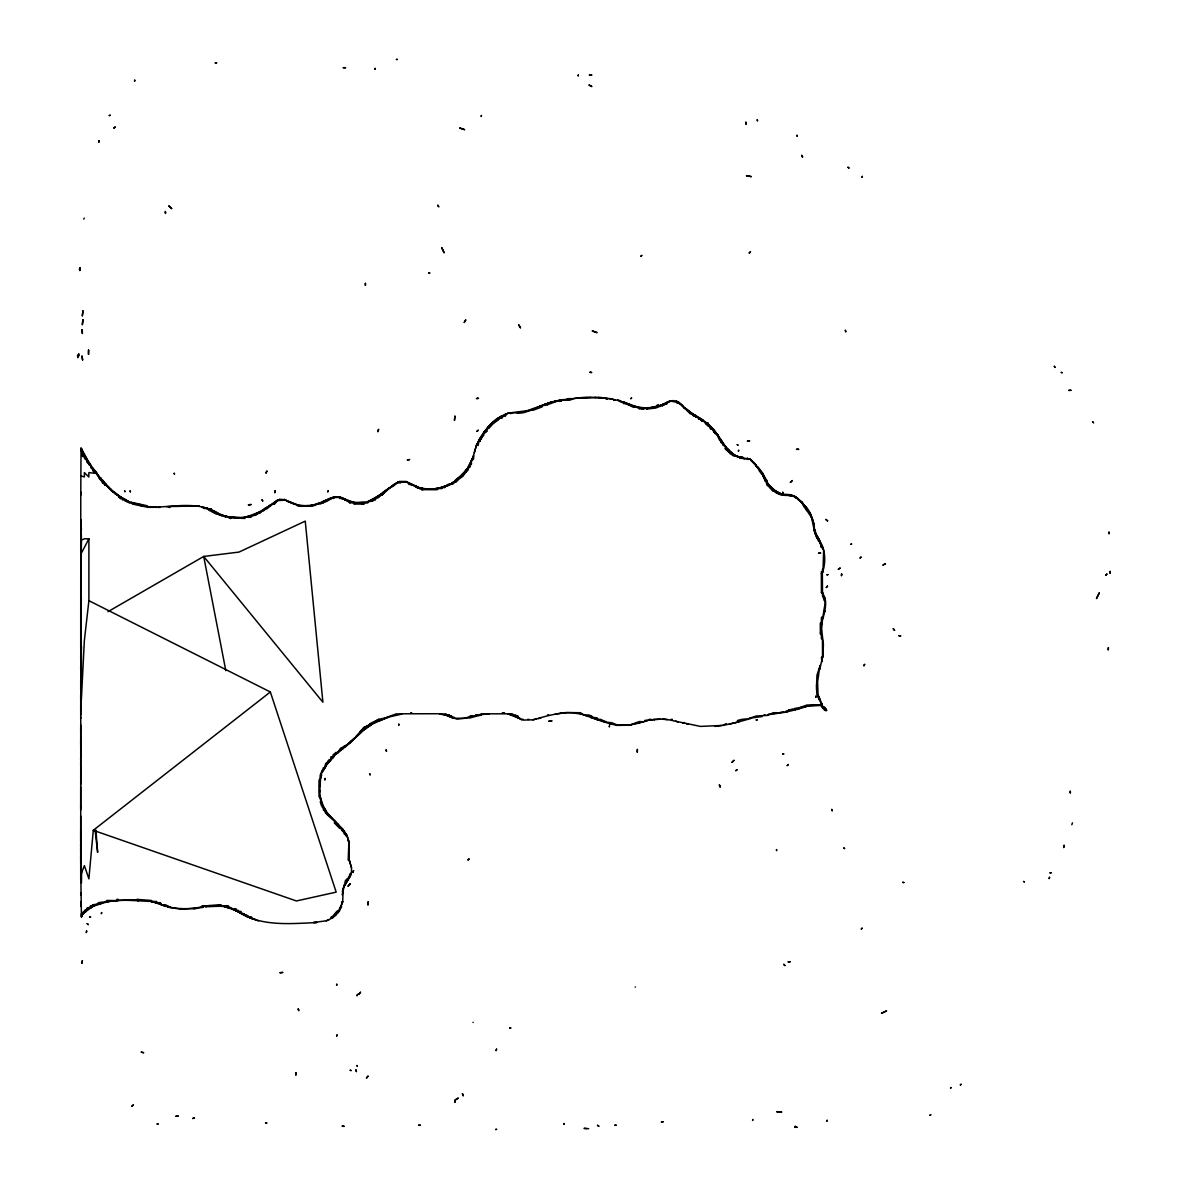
<?xml version="1.0" encoding="UTF-8"?>
<svg xmlns="http://www.w3.org/2000/svg" width="1189" height="1189" viewBox="0 0 1189 1189"><rect width="100%" height="100%" fill="white"/><g stroke="black" fill="none" stroke-linecap="round" stroke-linejoin="round"><path stroke-width="1.5" d="M80.718 869.545L81.432 917.001L82.606 913.732L86.663 910.908L87.183 908.158L99.876 904.101C117.815 897.427 137.879 901.648 156.725 901.485L155.744 902.6L151.166 901.752L161.184 903.714L160.069 902.674L155.818 902.733M80.718 863.987L80.718 848.5M80.718 851.889L80.718 816.04M80.703 810.006L80.718 786.746M80.778 806.632L80.718 807.613L80.778 608.411L80.837 610.031M80.718 744.255L80.718 738.131M80.718 718.334L80.718 717.205M80.718 665.26L80.718 669.199L81.372 646.058L81.372 699.474L84.374 640.395L88.893 600.683L88.893 538.795L84.374 538.795L81.357 540.178L81.357 535.496L80.778 540.564M80.837 608.961L80.778 592.91L80.778 601.723M80.718 644.319L80.778 491.949M80.778 495.219L81.03 447.896L86.604 458.255L87.183 462.12L90.854 466.177L91.642 468.659L91.152 466.846M438.236 488.62L437.136 489.719L421.679 489.645L422.734 488.62L433.851 489.006L441.446 487.505L453.752 483.061L455.313 480.371L458.122 479.776L462.58 476.447L466.965 470.948L467.099 468.793L472.85 457.735L476.507 444.983L483.12 434.059M818.017 674.089L818.404 675.322L820.232 665.26L816.962 675.203L816.457 687.926L816.962 695.089L821.941 704.839L809.248 705.746L788.337 710.086L790.477 709.996M816.174 535.065L816.055 533.816L819.786 540.757L819.979 543.759L818.998 539.449L816.962 538.335L814.539 531.661L810.883 514.451L806.632 507.718L797.596 498.102L791.384 494.773L781.768 494.104L775.094 490.834L769.402 485.409L767.306 485.275L766.132 479.851L762.268 472.583L750.363 459.236L739.751 458.166L740.747 457.735L733.033 455.506L729.764 453.291L729.229 450.542L724.532 445.563L719.286 437.136L714.708 433.004L713.727 429.601L708.168 424.116L695.223 415.154L689.977 413.504L678.399 402.001L673.435 400.559L667.282 402.001C657.16 408.823 644.364 408.377 632.607 406.906L625.994 403.636M80.718 699.489L80.718 694.554L80.718 714.975M81.892 449.427L80.971 450.022L81.491 451.196L84.374 454.986L82.546 456.621L82.413 453.217C80.614 453.366 83.453 449.397 80.971 448.387M80.778 521.718L81.372 529.432L80.778 519.563L80.778 537.22M80.778 776.803L80.778 781.812M80.703 837.487L80.718 830.398M152.281 901.485L151.241 900.445L136.913 899.404L138.236 900.846M319.692 792.231L320.733 775.897L323.423 767.901L324.865 767.113L325.652 763.516L327.347 762.996L327.882 761.287L329.71 761.228L333.366 755.803L348.422 744.284L363.135 730.418L373.078 723.551L388.461 717.13L401.867 714.054L396.309 713.861L384.136 718.245M80.718 659.761L80.778 643.769M80.718 856.288L80.718 860.717M80.778 578.047L81.372 540.49L80.778 606.762M80.718 739.231L80.718 724.859M81.595 871.745L81.372 882.773L80.703 839.122L80.718 840.712M247.282 516.621L259.44 512.043L278.226 500.524L285.419 500.197L287.054 501.104C298.216 506.633 311.994 507.569 322.962 501.431L330.497 498.042L336.71 496.734L342.982 497.968L349.923 502.873L367.579 501.832L385.31 491.889L393.5 484.755L399.638 481.426L405.925 481.486L419.598 487.758L426.138 489.006M342.15 894.797L345.523 880.544L350.517 875.788L351.498 872.444L351.513 867.762L349.462 860.866L351.513 867.762M80.718 679.112L80.718 690.11M80.778 547.163L80.778 550.433M793.747 495.754L781.619 495.204L776.149 492.93L776.075 491.295L770.249 486.658L768.421 486.39L767.96 483.388L766.192 482.006M80.718 751.418L80.778 756.903A28.61 28.61 0 0 0 80.778 761.361A28.046 28.046 0 0 0 80.778 765.746L80.793 775.124A30.661 30.661 0 0 0 80.793 779.568L80.718 784.577M342.729 901.559L342.67 902.466L343.116 890.427M346.712 880.425L344.944 885.656M337.884 911.369L335.863 915.099L331.151 918.101L336.71 911.502L338.389 910.982L341.674 904.428L341.719 901.708M80.718 846.345L80.718 844.116M80.778 631.106L80.837 629.932M319.633 786.746L319.767 784.517M818.077 696.204L817.616 681.802L818.597 674.995M819.132 699.533L818.151 695.015L821.941 704.245L821.421 706.4L824.75 710.398L825.805 709.417L826.905 710.398L825.865 710.784L826.251 709.224L824.289 707.187L822.52 707.648M80.778 529.506L80.778 533.4M80.778 605.662L80.837 600.163M80.718 647.648L80.718 645.434M86.663 910.908L85.43 911.963L84.969 910.328L90.394 907.906L90.527 905.944L101.511 903.328M348.749 855.173L349.284 859.127L348.214 860.078L348.882 841.886L347.173 835.808L342.789 829.194L327.941 814.287L323.943 807.153L321.268 805.458L319.633 791.19M333.366 755.803L333.366 754.688L336.309 754.227L339.98 749.189L342.135 749.129M373.405 499.023L371.013 501.312L370.983 500.197L378.637 497.448L378.711 495.62L379.752 496.333L381.327 493.584M388.521 717.324L378.578 719.36L369.809 723.744L369.749 725.706L366.271 728.054L363.195 728.188L354.04 738.859L354.233 737.997M454.852 482.006L455.907 482.006L456.561 479.33L462.58 475.407M461.466 476.507L461.852 474.679L467.099 468.793M477.042 444.463L478.023 445.563L479.583 438.964L481.292 438.964L484.161 431.696L490.715 424.042L497.314 418.543L505.622 415.734L505.622 414.693L508.372 413.059L524.468 412.464L531.007 410.235L510.007 412.851M822.461 570.334L822.52 569.219M822.981 657.205L823.383 644.26L821.54 628.877L822.461 616.645L821.421 617.76L821.346 632.147L820.44 634.302L821.287 634.302L821.421 638.761L822.461 639.875L822.52 657.532L819.905 668.53M80.778 542.779L80.718 543.834A28.595 28.595 0 0 1 80.718 548.278L80.778 553.777M80.778 635.506L80.778 639.533M80.718 654.203L80.778 653.147M80.718 706.147L80.718 708.362M80.644 730.343L80.718 729.303M86.009 910.328L87.837 909.867L88.239 908.158M367.981 501.372L373.153 500.777L375.308 499.677L375.367 497.909L376.868 496.853M451.523 483.12L457.022 480.891L457.081 479.063L458.122 479.776M470.948 461.466L473.638 455.58L473.638 458.791L470.755 462.12L470.294 466.564L466.489 469.313L468.08 469.833L468.08 468.734M479.122 441.178L480.237 441.119L480.311 437.909L481.946 435.04L484.622 433.405L485.142 430.581L489.08 427.906L489.199 425.811L491.295 425.677L491.889 423.002L496.006 419.464L498.949 419.078L500.658 416.373L505.622 414.693M485.796 430.136L485.736 432.35L483.834 432.35L482.927 433.658L483.507 435.62L483.507 434.505M400.693 713.801L438.117 713.727L446.024 715.169L457.022 719.167L470.948 717.591L475.392 716.491L475.734 714.901L489.08 713.995L481.292 713.861L480.237 714.901M500.197 416.908L501.238 416.908L501.178 417.963L499.276 417.309L494.505 421.233M380.866 495.219L381.907 495.219L382.561 492.603L396.829 482.6M325.192 766.459L327.748 762.476L329.442 761.822L328.922 760.187L332.979 757.631L335.595 753.573M137.954 900.638L137.954 899.404M573.009 399.177L567.376 400.173L567.97 398.731L571.835 398.597M760.841 471.022L750.363 459.236M326.826 763.383L326.113 766.266L321.268 772.345L320.153 780.133L320.733 776.268M821.941 622.204C824.408 612.989 829.075 599.345 821.421 592.375L821.346 573.603L821.48 571.508L822.327 571.508L822.52 595.704L824.69 601.277L824.943 599.048M322.308 772.285L326.693 764.631L334.02 756.516L334.481 753.573L337.498 753.187L341.02 749.977L341.08 748.074L349.596 743.229L361.56 732.052L362.155 730.284M348.808 855.173L349.328 842.288L346.073 833.712M341.674 749.709L351.885 740.286M642.223 407.559L648.183 408.273L660.415 405.271L662.511 405.731L662.897 404.215L666.821 403.502L667.995 401.733M822.52 572.414C825.909 562.65 825.597 550.492 820.113 541.604M93.277 830.308L296.403 900.965L336.19 892.136L270.349 691.983L93.277 830.308L88.893 878.849L84.374 865.637L80.718 875.059L80.718 806.424M252.9 515.179L260.495 512.89L262.784 510.007L267.228 508.58L272.653 504.121L274.748 504.062L273.842 502.754M272.653 504.121L276.71 501.505M344.364 885.002L342.328 891.482M443.794 486.524L449.368 485.275L453.752 481.813M706.861 423.135L706.534 424.562L709.343 425.157L718.111 435.159L720.92 442.234L726.36 447.852L726.42 450.022L728.575 450.081M822.981 572.028L823.635 550.373L819.518 540.43M823.501 596.819L822.788 592.434M821.867 623.318L821.673 624.299M825.404 601.337L822.729 617.894M362.155 502.754L362.214 503.928L363.135 503.14L364.25 504.062L354.367 504.062L354.173 502.486L343.383 498.488C341.912 499.752 340.247 496.824 341.213 498.563M342.269 902.733L339.46 911.042L333.039 917.655L326.366 920.791L313.48 922.486L316.809 922.56C291.483 923.6 262.977 926.617 240.668 913.271L241.783 912.543L236.418 910.982L240.609 911.502L240.668 912.543M476.388 445.563L474.292 452.652M824.482 612.261L824.14 610.507M294.307 503.601C287.887 501.297 280.515 496.17 274.169 502.353L273.767 504.062M349.328 852.691L348.749 857.403M370.463 725.439L370.923 723.804M498.949 417.963L497.923 418.305L497.909 420.118L493.524 423.462L490.715 424.042L490.18 426.792L488.293 426.851L486.658 429.021L487.891 427.832M735.248 455.967L727.014 448.312M752.979 461.852L753.648 463.249M341.674 829.194L342.269 830.829L338.479 824.75L327.614 813.306L325.652 813.231L320.153 796.689L321.268 803.288L322.709 805.458M80.837 906.404L80.837 904.888M320.733 775.897L321.134 773.534M80.778 475.808L84.374 476.967L84.374 472.583L88.818 476.967L88.893 472.583L93.797 473.177L93.797 470.948L91.835 467.678M327.807 499.677L333.366 497.507L338.865 497.448L340.039 498.488L339.786 496.928M369.942 501.699L370.403 500.316M342.075 749.129L342.269 747.94L342.922 748.728L342.075 749.129L341.08 748.074M320.287 780.073L319.826 783.402M236.225 517.735L221.303 515.64L219.668 514.198C198.608 499.781 171.409 507.718 147.971 507.331L147.377 505.815L129.185 501.832L121.471 497.507L119.182 497.388L119.242 496.081L105.97 485.35L97.78 474.679L102.7 483.061L105.97 485.35M333.44 497.18L333.366 498.488L334.481 497.507M363.076 729.362L365.885 728.649L366.48 726.033L373.078 723.551M695.476 415.808L683.957 407.5M81.432 917.001L82.606 913.732L81.238 915.887M340.767 908.099L341.615 906.731M351.498 872.444L345.152 884.943L344.424 883.888M264.998 508.565L267.228 507.123M471.349 717.071L470.16 716.016L470.948 717.591L471.602 716.016L481.292 715.169L475.659 715.956M780.653 712.82L773.92 712.687L767.306 714.901L785.691 712.166L795.441 709.803L796.095 708.302M324.865 767.113L323.557 770.13M350.517 875.788L345.479 883.828M814.539 531.661L814.168 524.468L809.962 513.024M477.428 443.348L476.507 444.983M263.899 509.353L265.533 507.985L266.113 508.639M317.998 503.408L320.153 502.754M463.621 474.292L463.041 473.564L455.387 480.371L455.907 482.006M388.58 489.006L387.272 489.526L389.041 488.025M479.583 438.964L480.371 437.849M525.583 411.349L551.295 402.001L561.624 400.752M628.164 404.676L628.164 403.888C604.562 394.079 576.041 397.26 551.295 402.001L550.893 402.521M715.629 432.157C713.118 433.509 714.752 429.199 715.436 432.291L715.436 433.272M720.073 440.079L720.148 438.771L725.959 447.198M1071.824 824.735L1072.478 822.892M824.363 600.088L825.211 599.434M824.289 707.187L823.576 708.302L821.673 703.918L821.421 705.285L821.867 704.185M320.881 776.803L321.684 775.124L320.227 776.67M338.865 751.418L337.423 753.187M483.908 432.35L483.774 433.272M349.923 502.873L350.056 501.565L357.711 502.947M83.825 219.118L84.241 218.092M82.933 913.732L81.372 913.732L83.78 911.502L84.895 912.216L82.279 914.713M792.037 709.417L791.384 709.996M224.84 515.758L230.651 518.449L230.324 516.873L242.898 517.601L256.111 515.105L257.225 513.143L260.361 511.448L259.44 512.043M96.027 904.829L93.738 906.077L92.683 904.829L100.411 903.655M155.744 902.6C170.369 909.347 189.616 910.521 204.939 905.944L219.727 904.695L221.897 905.81L228.496 905.944L227.381 907.058M367.654 727.073L364.31 727.073L363.923 729.957L361.961 731.398L360.653 730.863L360.059 732.84L356.076 736.496M816.501 536.893L816.055 533.816M814.346 530.547L814.941 529.566L815.654 532.717L814.866 530.547M339.98 908.158L339.98 909.273L340.961 905.944M121.471 497.507L113.297 492.35L101.853 479.464L104.008 482.006L102.626 482.006M230.725 517.141L230.651 518.449M376.155 722.169L376.423 720.475M539.969 406.252L547.49 404.75L547.624 403.368M260.421 511.775L264.998 509.68M93.663 905.944L87.837 909.867M379.692 495.219L383.096 494.104L385.771 490.314M221.57 905.424L220.842 906.196L229.551 907.058L233.341 909.734L238.439 910.388L237.458 911.562M483.834 432.35L484.815 431.235M327.748 762.476L326.826 762.461L327.674 763.383L328.922 760.187M533.371 409.001L529.967 410.235L533.237 410.235L542.065 406.906L541.084 405.731M556.393 401.406L547.49 404.75L546.509 403.829C542.288 403.963 546.375 405.256 545.275 404.869M487.966 713.801L507.777 713.861L523.294 720.073L532.91 719.821L538.662 718.245C552.053 714.411 566.781 710.859 581.778 713.801L580.663 712.746L566.336 712.493L555.352 714.054M629.278 404.75L636.992 406.772L631.493 405.85M81.372 553.167L88.893 538.795M270.111 505.949L270.899 504.582M391.909 486.91L397.423 482.987L400.752 482.734L399.638 482.08L407.292 482.273L405.925 481.486M814.227 528.912L813.633 528.451M257.225 513.143L256.036 513.678M277.171 500.777L279.801 499.276M534.351 409.194L533.296 409.135L543.18 405.003M353.192 738.919L354.04 738.859L351.037 741.074M375.308 722.436L372.038 723.804M359.866 503.14L362.556 502.486M477.562 442.754L479.657 439.023M137.389 899.835L118.008 900.385L98.241 902.674L99.296 903.714M193.168 908.753L195.457 908.426L179.955 909.02L170.012 907.638M630.319 724.859L643.606 721.708L639.221 721.574L630.319 724.859L617.106 724.859L611.607 722.689L604.22 722.035L580.663 713.861L584.067 714.842M643.145 722.05L647.975 720.341L660.222 719.167M781.768 494.104L778.305 493.004L779.419 494.104L778.884 492.603M654.322 719.821L653.549 719.286L665.706 719.167L700.514 726.42L722.035 725.439M738.072 722.05L750.824 718.513L741.862 719.36L737.477 720.489L738.072 722.05L723.09 725.439M821.153 705.553L821.941 704.245M395.06 483.908L393.559 485.796M332.385 497.775L333.767 496.987M147.971 507.331L132.455 504.062L131.28 502.293M340.039 498.488L340.886 497.968M385.251 718.438L378.444 721.129L376.066 721.01M757.631 467.485L754.287 462.967M638.032 723.343L634.763 723.744M147.614 506.782L156.725 507.391M345.999 746.306L349.269 742.902M349.536 743.229L350.383 741.862M517.066 412.94L523.219 412.524M267.168 507.391L270.498 505.043L269.383 505.622M330.364 816.575L329.19 815.193M349.001 858.636L348.749 859.692M684.225 408.213L680.821 404.022L676.764 402.789L678.473 403.041M750.883 459.697L751.611 461.406L752.072 460.812M759.86 469.64L758.017 466.965L755.728 465.984L755.862 464.736M715.109 726.42L724.19 725.127M723.15 445.563L723.878 444.523L723.09 444.523M770.903 487.505L767.381 483.061L766.727 480.311L763.977 478.736L763.65 475.466L761.748 474.292L762.476 473.237M662.511 405.731L665.781 403.561L666.821 404.022L664.725 403.695L669.11 401.273M473.118 1022.525L473.103 1022.258M396.234 714.901L395.194 714.901M822.134 546.048L821.346 547.163L822.461 548.278L822.729 547.163M313.807 504.716L310.21 505.563M437.522 488.159L433.851 489.006M554.237 401.347L559.856 400.099M326.366 920.791L328.922 919.81M532.91 719.821L536.507 718.959M762.327 716.491L749.575 718.245L756.249 716.016L768.035 715.377L768.822 714.321M635.164 987.063L635.431 987.048M89.413 465.389L89.933 463.755L84.374 454.986M87.183 462.12L87.971 461.079L86.084 459.89L86.009 457.795L85.028 458.791L86.084 458.85M320.094 502.947L325.652 501.832L332.786 498.042M449.754 483.715L447.465 484.755M464.602 472.122L466.311 469.908L466.965 470.948M205.474 906.464L201.996 905.944L204.166 906.003M324.538 811.017L325.325 809.962L324.538 808.788M690.051 412.405L694.361 414.753M720.92 442.234L721.708 441.178M794.326 495.872L802.174 502.353L803.883 505.102L802.174 502.353L793.806 496.199L789.362 495.679M825.478 708.302L824.69 709.343L825.805 709.417M229.611 517.468L229.611 518.315L229.611 517.468L231.84 517.468M816.962 538.335L817.809 537.22L818.077 540.49L819.191 541.277M773.147 713.296L775.005 712.746M386.945 490.254L384.196 491.756M390.022 487.966L391.924 486.39M766.727 480.311L762.862 476.447L763.65 475.466M809.768 512.296L807.866 509.68L807.019 510.735L811.403 517.334M776.729 492.469L775.035 491.889L775.094 490.834M320.153 802.174L321.075 801.074M392.311 485.736L390.943 486.851M661.322 405.791L655.763 408.02L646.935 409.061L646.875 408.273L639.281 409.001L639.281 408.08L635.877 406.965M579.95 397.676L600.623 397.542L608.278 398.523M317.21 503.601L320.094 504.062L324.538 501.892M502.412 415.674L501.372 416.254L506.737 413.906L504.716 414.693L505.622 415.734M560.257 399.831L565.355 400.173L567.97 398.731M761.748 474.292L759.533 471.082L760.306 470.16M376.482 498.563L374.847 498.087L375.308 499.677M546.509 403.829L550.968 402.328M669.511 400.886L677.879 402.462M694.495 415.868L693.321 415.734L694.242 414.693L695.045 416.313L702.684 419.717L706.534 424.562L708.228 424.116L709.803 427.772L711.958 428.04L715.035 431.503M446.024 715.169L449.293 714.901L448.387 715.956L443.794 714.648M517.795 717.784L516.814 717.071L517.735 716.016L514.525 715.823L519.95 718.245L516.814 717.071L515.565 714.901L512.296 714.901L513.41 715.57M140.644 505.697L140.837 504.716L135.724 504.121M241.843 913.791L236.284 911.042L236.225 909.273L226.876 907.519L227.381 905.944M705.493 422.348L708.629 424.77M703.264 421.292L702.149 421.292L703.204 420.312M122.586 498.161L120.357 498.563L121.337 497.507L126.643 500.197M236.225 909.273L235.244 910.328L236.284 911.042M239.628 912.543L240.609 911.502M472.449 716.937L471.602 716.016L464.736 718.245L454.852 718.245L453.752 717.13L450.542 717.071L451.523 716.016L448.253 715.897M726.42 450.022L727.475 448.966M729.764 453.291L730.343 451.657L727.534 451.062L727.4 448.966L725.305 448.833L725.305 447.792M773.98 490.968L772.805 490.834L773.786 489.794L774.604 491.339M821.346 622.204L820.306 623.318L820.351 633.113L821.287 634.302M822.461 656.417L821.421 657.532L821.941 661.723M743.838 458.27L749.516 458.85L748.535 459.563L747.42 458.062M340.366 828.287C337.839 828.287 340.247 825.181 340.961 827.693L342.789 829.194L344.424 834.173L345.405 833.192L345.538 835.287L346.579 836.462L347.114 835.808M221.303 515.64L221.436 514.659L216.324 514.005L211.954 511.835L209.665 509.412L219.727 514.198M772.805 490.834L773.326 489.259M99.296 477.621L100.991 478.216L100.411 479.776L95.952 473.177L94.912 473.177L94.511 470.294L89.353 463.234M92.683 904.829L92.623 906.731L90.394 907.906M99.356 478.677L100.411 477.696M102.7 483.061L103.74 482.006L103.74 483.18M110.22 488.813L108.125 486.45M113.297 492.35L110.607 489.6M251.652 516.294L250.552 517.334L249.571 516.219L250.611 515.64M290.785 502.62L300.282 506.291L312.573 506.142L317.924 504.121M368.694 501.892L367.654 502.947L363.135 503.14L363.076 503.987L362.214 503.081M415.734 485.929L408.54 484.161L408.54 482.734M417.176 486.851L421.679 489.645M442.694 487.505L441.58 488.62L437.195 488.426M623.779 403.561L625.934 402.908L622.04 401.986L623.779 403.561L624.76 402.387L631.493 405.077M670.165 401.406L667.936 402.521M678.473 402.001L680.108 403.636M320.094 779.018L319.038 780.073L318.979 786.746L319.038 796.689L320.094 797.804M322.442 805.384L323.363 806.692L322.382 807.673L322.382 806.632M324.538 809.962L323.497 809.902L324.538 808.847M708.763 425.751L707.708 425.677L708.689 424.696M325.652 813.231L327.287 812.652M712.092 429.155L710.977 429.021L711.958 428.04M714.708 433.004L715.436 432.291L718.111 435.159M338.954 827.574L334.54 823.115L335.595 822.075L326.767 814.346L325.325 810.036L325.905 811.017M336.71 825.344L337.825 824.289L337.75 825.404M727.534 451.062L728.515 450.081L728.649 452.177L730.804 452.236M728.649 452.177L729.689 451.196M767.306 485.275L769.015 484.696L769.536 487.505L771.691 489.734L773.786 489.853M768.421 486.39L769.402 485.409M804.537 505.429L806.632 507.718L807.019 510.735L803.69 506.276L804.076 504.835M804.864 507.391L805.652 506.603M805.979 509.62L807.613 509.026M794.98 709.283L794.787 708.287L795.827 709.283L798.978 708.822L809.248 705.746L819.251 705.612M821.421 703.918L821.213 702.877M105.97 484.235L104.855 485.275M220.708 514.451L225.717 516.799M448.179 485.35L441.446 487.505L444.909 487.505L444.909 486.45M94.912 473.177L95.952 472.196L94.511 470.294M725.305 448.833L726.36 447.852M765.092 479.776L765.092 480.891L766.132 479.91M100.991 478.216L100.411 478.736L101.645 479.717M471.409 462.12L471.409 464.275L469.833 463.755L469.179 467.619M598.32 719.36L597.22 718.245L594.396 718.765M701.034 418.81L698.939 419.078L698.879 417.636L699.92 418.216L698.939 419.078L698.032 417.696M369.868 500.851L372.038 500.851L370.983 500.197M415.08 486.45L416.195 487.505L418.097 486.985M730.878 453.425L730.745 452.236L735.902 456.041M798.131 708.168L807.019 705.032L821.941 704.765M398.657 481.872L397.483 482.407L399.058 481.545M121.337 497.507L120.877 496.928L122.512 499.677L123.567 498.815L124.741 500.718L129.185 501.832L126.896 501.892L125.781 500.004M709.803 427.772L710.859 426.925L710.977 429.021M338.375 910.67L338.999 911.428M752.652 461.332L751.611 461.406M201.803 907.579L203.111 907.177L195.13 908.619M820.886 633.469L820.351 633.113M206.455 906.657L204.939 905.944L205.281 906.731L220.842 906.196M733.033 455.506L734.148 454.659M687.822 723.744L686.707 723.804L687.822 724.324M415.674 485.929L417.711 488.025L418.483 487.312M644.706 720.475L652.434 719.939M104.721 483.18L104.721 484.161L105.509 483.581M689.977 413.504L691.032 412.732L686.127 408.6M344.825 500.123L348.808 501.104M327.941 814.287L329.056 815.401M457.215 479.063L458.122 478.409M505.132 414.218L508.372 413.059M771.691 489.734L772.746 489.006L772.805 489.794M242.898 914.386L243.938 913.657L246.495 916.466L251.652 917.001L250.745 918.235M538.26 718.706L540.95 717.859M468.139 467.678L467.099 468.852L468.08 469.833M678.934 402.581L682.858 406.385M733.821 723.15L737.418 722.109M141.996 505.697L142.398 506.276M133.51 504.121L135.724 503.527M653.549 407.886L654.649 407.173M379.752 495.025L378.117 495.813M455.387 480.371L456.16 479.984M699.92 418.216L701.034 420.178L702.09 419.524L702.149 421.292M602.778 720.475L601.723 721.129L606.108 721.574M631.567 725.186L616.452 725.379L604.22 722.035M638.894 723.15L641.376 722.303M646.742 720.995L645.82 720.475M92.683 468.734L92.697 470.874L95.566 471.409L98.434 475.407M493.39 422.348L492.35 424.562L490.314 424.696L489.08 426.851M717.457 435.694L719.553 440.004M365.291 728.902L364.31 729.496L363.195 728.188M324.211 769.015L323.423 767.901L325.192 767.574M342.402 829.848L342.922 831.557L343.517 832.018L343.636 830.635L345.018 832.538M734.534 455.907L742.649 457.275L744.151 458.85M729.229 724.205L733.033 723.224M107.976 611.681L203.705 556.452L239.034 552.068L305.246 521.124L322.903 702.223L203.705 556.452L225.821 670.685M795.441 709.803L799.305 708.57M375.501 497.909L376.541 497.314M692.206 414.619L693.246 414.04L692.147 413.579M775.035 491.889L776.075 491.295M209.725 905.542L207.57 906.196M468.525 466.772L469.447 465.464L470.294 466.564M795.961 497.314L797.016 497.834M118.127 495.293L114.471 492.409M780.4 493.524L779.285 493.123M111.454 489.794L110.28 488.679M327.882 499.469L324.538 501.045M417.309 487.639L419.598 487.758M333.366 756.903L334.421 755.728L333.366 754.688M819.786 669.511L819.132 668.59M339.46 911.042L336.636 912.543M785.691 712.166L787.192 711.631L786.092 711.958M569.68 399.638L571.835 399.311M377.597 721.322L376.482 721.515M822.134 705.032L821.421 705.359L822.194 705.746M278.285 500.064L279.4 499.796M823.709 611.087L825.211 610.893M298.632 505.697L300.267 505.563M446.024 485.602L447.079 485.082M824.75 607.089L825.27 606.435M316.883 503.928L314.654 504.582M209.383 906.404L215.283 905.944M273.767 503.006L272.132 503.586M331.27 497.909L332.326 497.507M787.668 710.769L786.018 711.111M738.532 721.708L739.632 721.322M248.382 516.353L244.458 516.947L245.053 518.449L230.919 517.854M296.997 505.488L299.093 506.217M344.037 746.439L345.405 746.573M497.314 418.543L498.949 419.078M441.505 487.312L438.31 488.025M821.421 706.4L822.52 706.147M661.322 405.077L662.897 405.196M323.497 501.312L322.516 501.892L323.423 502.947M368.768 501.178L370.076 500.911M292.553 503.14L289.209 501.639L290.057 502.353M311.325 505.429L312.439 505.236M579.623 397.943L574.124 398.464M242.898 517.468L240.668 517.735M346.326 882.714L345.538 881.673L347.827 880.484L346.787 879.503L348.481 879.384M346.252 500.197L342.209 498.622M201.996 507.391L207.035 508.03L209.725 510.735L211.88 510.527M734.148 455.58L735.322 455.446M651.379 407.559L649.164 407.946M783.863 711.839L780.519 712.226M817.809 537.22L816.902 537.294L817.229 536.18M320.153 775.555L321.327 775.614M85.876 911.309L83.78 911.502M309.095 505.622L304.964 505.756M588.451 397.483L581.837 397.616M589.566 397.483L590.68 397.423M563.066 399.578L568.937 399.727M619.32 401.406L623.705 401.927M510.007 413.579L511.121 413.504M486.851 430.136L486.851 431.176L484.755 431.31L485.736 432.35M431.637 489.08L432.751 489.006M174.307 506.351L166.668 506.737M213.054 511.835L215.224 512.102L215.224 512.949M336.71 752.459L335.595 752.533L336.71 753.633M766.192 483.12L767.633 483.061M705.493 423.462L706.667 423.388M160.069 507.391L157.84 507.391M739.632 457.022L742.976 457.468M718.245 436.749L718.305 435.754M174.397 506.469L199.321 505.815M417.711 488.025L418.751 488.025M609.377 398.523L612.662 398.984M606.108 399.177L607.163 399.177M613.836 400.292L614.876 400.292M624.819 403.636L629.932 404.29M696.65 416.789L695.52 416.789L697.304 417.369M500.064 417.963L502.293 417.963L501.238 416.908M701.034 420.178L705.672 422.14M709.744 426.925L710.918 426.925M483.507 435.62L481.753 435.62L482.466 436.735M724.532 445.563L723.878 444.523M82.933 452.236L80.971 449.1M738.532 456.888L737.091 456.1M88.566 462.12L87.971 461.079M470.368 463.294L470.755 462.12L471.409 463.234M450.408 484.235L452.637 484.235L452.637 483.12M767.247 484.235L768.362 484.235M379.752 496.333L377.656 496.467L378.637 497.448M168.897 507.391L169.953 507.391M208.61 509.62L206.381 508.506M262.71 510.735L263.824 510.735M219.668 515.105L217.438 514.005M239.554 517.735L237.324 517.735M250.552 517.334L244.072 517.2M811.597 516.353L812.711 519.623M821.346 573.603L822 573.202M816.828 685.146L816.457 685.548M410.636 712.746L411.751 712.746M502.293 712.746L504.508 712.746M560.836 713.207L561.951 712.746M547.564 714.901L548.679 714.901M763.977 714.901L765.092 714.901M448.773 716.477L450.601 716.997M583.011 714.515L597.22 718.245M527.678 719.36L528.778 719.36M649.164 719.36L651.319 719.36M671.205 719.36L672.32 719.36M683.378 722.63L684.492 722.63M725.305 723.804L726.42 723.804M366.271 728.054L364.31 727.073M362.021 731.398L360.98 730.477M331.151 758.017L331.151 756.903L332.979 757.631M330.824 759.86L331.211 759.132M328.729 762.268L327.882 761.287M322.308 771.23L322.308 770.19M320.287 774.634L320.733 773.935M321.595 802.114L322.056 803.288M338.865 825.404L339.905 826.578M346.787 835.347L346.192 834.306M349.076 878.329L348.808 877.482M160.262 904.309L162.417 904.888M215.283 905.75L221.303 906.404M243.938 913.657L241.783 913.657L244.072 914.965M611.503 398.716L612.662 399.177M247.342 916.734L254.996 919.156L251.845 918.621M116.953 899.33L118.291 899.345M336.695 824.289L337.75 824.289M122.512 499.677L123.626 499.692M80.837 903.714L80.778 901.559M153.455 507.391L150.052 506.544L150.052 507.331M598.26 397.483L599.509 397.542M224.112 516.219L227.381 516.546M108.125 901.619L105.895 901.485L107.01 900.445L118.008 900.638M595.05 397.423L596.165 397.483M427.252 489.006L428.367 489.08M326.767 500.777L325.652 500.524M522.179 719.286L523.294 719.36M662.436 719.167L667.297 719.761M325.652 812.132L326.693 812.191M600.623 397.542L603.819 397.943M623.705 402.581L620.435 401.481M655.838 406.906L656.878 406.965M765.092 480.891L766.132 480.965M301.382 505.697L302.422 505.756M224.112 906.657L226.475 907.177L225.167 906.731M344.424 833.132L345.405 833.192M588.659 1128.703L584.007 1128.376L586.742 1128.569M343.19 888.272L342.863 888.599M681.996 405.137L681.148 404.483M807.019 509.62L807.866 509.68M753.707 462.447L751.938 461.005M89.353 464.349L90.78 465.256L90.126 464.409M104.721 484.161L107.991 486.583M221.823 515.105L224.052 515.64M641.436 407.559L636.992 406.772M675.649 721.188L678.265 722.035M348.422 501.312L351.037 502.026M574.406 713.147L580.722 713.995M419.598 488.62L419.464 487.832L422.333 488.144L422.808 489.734L421.694 488.753M461.481 475.392L462.58 476.447M81.164 914.713L82.026 915.485M212.994 511.121L214.169 511.582M412.851 484.755L406.252 482.006M600.549 720.475L596.165 719.167L597.606 719.88M252.841 918.889L249.571 917.715M165.568 905.944L170.012 907.058L165.568 904.829L162.358 904.755L166.029 906.464M683.437 723.224L682.323 722.689M134.625 503.408L129.125 502.947L128.011 501.045M228.63 907.712L230.785 908.693M255.055 919.81L258.518 920.851M162.819 905.29L164.513 905.676M620.435 400.827L617.686 399.831M632.548 405.271L634.763 406.177M469.046 717.487L469.581 717.591M737.15 456.1L735.248 455.313M227.456 907.579L230.146 908.559M764.23 476.507L764.824 477.621M818.404 538.275L818.998 539.449M84.047 454.525L82.546 454.406L85.028 458.791M611.993 724.264L609.511 723.284L610.566 723.67M344.424 498.89L345.538 499.603M293.133 503.601L294.768 504.448M512.37 715.035L507.777 713.861L512.236 713.801L513.351 714.901M383.675 492.543L382.561 492.603L383.869 493.257M417.235 486.777L412.851 485.409M451.582 717.725L453.678 718.305M813.826 524.067L812.518 519.623M340.113 497.121L342.209 497.834M592.835 717.978L594.01 718.379L591.201 717.666L591.721 716.031L588.451 714.901L585.374 715.496M521.585 719.821L518.969 718.245M167.783 906.85L169.299 907.504M350.19 876.174L349.462 875.253L349.655 877.289M778.305 492.469L776.67 491.488L776.462 492.484M697.631 416.982L698.939 417.963M116.492 494.698L119.182 496.408M221.823 514.986L222.997 515.432M231.84 908.946L235.303 910.447M772.746 489.006L771.765 488.426M158.048 903.254L159.029 903.655M797.67 499.142L801.921 502.679M294.709 503.987L297.978 505.043M110.934 490.254L112.896 491.622M335.461 754.614L334.481 753.573M479.063 440.079L480.237 441.119M346.906 881.866L345.523 880.544M88.893 600.683L270.349 691.983M217.513 513.217L216.398 512.89M712.568 429.571L714.054 432.291M676.244 400.886L677.819 401.808M238.573 912.082L239.628 912.676M641.54 408.481L642.55 409.061L642.55 407.753M91.107 465.776L90.453 465.389L90.854 466.177M101.451 902.6L102.759 902.867M179.896 506.351L178.707 506.024M695.55 415.481L696.591 416.135M819.711 698.686L818.998 697.304M452.697 482.407L453.752 483.061M646.132 408.54L646.935 409.061M338.018 912.751L336.71 911.502M757.883 468.124L759.533 471.082M256.363 513.41L257.225 514.005M644.126 408.54L643.725 409.001M802.174 503.408L803.69 506.276M285.419 500.197L284.23 499.276M339.98 749.189L341.02 749.977M90.453 907.058L91.241 907.638L91.568 905.944L92.623 906.657M821.346 544.948L821.346 547.163L820.886 545.275M250.611 516.219L249.571 516.219M792.885 496.006L796.036 497.834M331.151 918.101L332.192 918.042L331.151 917.001M368.694 724.859L369.749 725.706M379.692 720.266L378.578 719.36L378.444 721.054M684.745 407.693L685.533 408.347M561.297 400.752L560.911 401.273M814.168 524.468L813.499 522.892M323.423 501.892L322.516 501.832M447.138 714.901L445.964 713.861L439.752 714.262M203.051 507.45L204.226 508.506L207.436 508.372M662.897 404.215L663.551 404.81L663.551 404.022M289.209 502.219L284.691 499.543M382.115 493.197L383.096 494.104M496.853 419.137L497.909 420.118M485.796 430.195L486.851 431.176M353.252 503.006L354.367 504.062M682.486 405.494L684.611 407.886M821.421 592.375L822.52 593.489M490.314 424.77L491.295 425.677M489.199 425.811L490.18 426.792M443.869 486.45L444.909 487.505M274.882 502.085L275.595 502.947M366.48 726.033L367.52 727.073M96.74 473.237L97.394 474.099L95.952 472.196L93.797 472.063L94.451 470.294M331.151 756.903L332.251 758.017M249.497 917.001L246.168 914.772L243.998 914.772L246.168 916.139M632.607 405.85L633.648 406.906M219.4 905.424L219.727 904.695M326.693 764.631L325.652 763.516M604.933 721.574L600.549 719.36L597.279 719.613M380.926 494.178L381.907 495.219M480.311 437.909L481.292 438.964M87.183 908.158L88.164 909.213M491.429 423.656L492.35 424.562M456.1 479.91L457.022 480.891M411.29 484.755L410.695 483.908M451.657 483.12L452.637 484.235M369.809 723.744L370.849 724.978M90.527 905.944L91.568 907.252M1093.642 422.942L1092.587 421.738L1093.107 422.348M84.969 910.328L85.876 911.369M235.704 910.863L235.11 909.213M92.356 467.678L93.01 468.525M342.982 829.788L343.636 830.635M814.866 532.642L815.654 534.931M488.293 426.851L489.08 427.906M348.882 858.577L349.729 861.847M685.013 408.674L685.533 408.927M107.619 486.955L109.893 489.199M465.716 470.755L465.85 472.063M475.139 715.496L474.753 715.897M800.673 501.565L801.133 502.353M762.996 474.352L762.268 472.583M118.454 496.14L119.182 497.388L120.297 496.734L120.357 498.563M80.778 752.533L80.703 741.312M89.279 463.294L88.298 462.12L88.298 463.234M825.27 601.797L824.809 600.163M82.026 449.947L82.353 451.062M824.289 596.819L824.616 598.008M319.96 795.575L320.287 796.749M320.941 799.959L321.268 801.133M115.779 494.238L114.798 493.524M225.226 515.967L225.301 517.2M823.174 548.278L823.383 549.392M220.708 904.755L220.842 905.869M95.12 830.502L97.647 852.379L95.937 830.145M707.574 423.849L707.708 425.677M203.185 906.003L203.245 906.791M691.032 412.732L691.091 413.579M81.372 600.088L80.778 592.375L80.837 593.564M693.246 414.693L693.321 415.734M335.536 822.134L335.595 823.174M334.481 822.075L334.54 823.115M517.735 716.016L517.795 717.13M347.693 839.731L347.768 840.846M323.497 809.902L323.423 807.747M80.718 535.005L80.778 536.105M319.633 790.016L319.692 791.19M80.718 746.439L80.718 748.074M80.703 876.011L80.718 878.403M80.718 892.657L80.718 894.812M773.92 712.687L773.92 713.727M762.862 475.407L762.862 476.447M664.725 403.502L664.725 404.75M568.565 399.311L568.565 400.173M451.523 716.016L451.523 717.13M449.293 714.901L449.293 716.016M349.863 873.885L349.863 874.926M228.496 907.058L228.496 907.831M95.952 472.122L95.952 473.177M80.064 267.793L79.99 270.022L80.064 267.793M82.026 356.135L82.606 359.925L82.026 356.135M88.566 350.056L88.521 354.292L88.566 350.056M1109.069 532.776L1109.055 533.891L1109.025 531.899L1109.069 532.776M1070.338 792.171L1070.323 793.137L1070.278 791.057L1070.338 792.171M1110.199 571.433L1110.214 573.351L1110.199 571.433M365.424 283.383L365.395 285.33L365.424 283.383M165.509 212.37L165.479 213.47L165.33 211.419L165.509 212.37M1108.386 647.663L1108.222 649.759L1108.386 647.663M368.114 901.886L367.981 904.874L368.114 901.886M841.544 574.867L841.5 575.818L841.634 573.797L841.544 574.867M637.393 749.456L637.259 752.072L637.393 749.456M782.763 492.335L782.867 493.123L782.763 492.335M752.726 1119.548L752.652 1120.395L752.726 1119.548M375.115 68.412L375.04 69.259L375.115 68.412M454.852 416.789L454.451 420.401L454.971 415.942L454.852 416.789M82.933 310.864L82.353 315.769L82.933 310.864M82.933 319.692L82.353 324.597L82.933 319.692M336.769 984.254L336.636 985.295L336.769 984.254M134.743 80.183L134.625 81.164L134.743 80.183M1063.932 846.345L1063.754 847.594L1064.11 845.141L1063.932 846.345M324.998 779.152L324.865 780.073L325.162 778.319L324.998 779.152M862.307 176.418L862.174 177.339L862.307 176.418M99.014 140.674L98.746 142.234L99.014 140.674M455.387 1099.855L454.793 1102.337L455.387 1099.855L458.122 1098.146L455.387 1099.855M275.075 490.834L274.778 492.603L275.075 490.834M578.315 75.026L578.181 75.799L578.315 75.026M337.037 1034.95L336.636 1036.124L337.037 1034.95M86.648 931.017L86.321 932.488L86.648 931.017M144.82 74.892L144.82 74.892M174.203 473.311L174.471 474.143L174.203 473.311M82.398 960.638L81.818 963.313L82.398 960.638M481.426 115.511L481.218 116.373L481.426 115.511M609.511 725.84L609.318 726.687L609.511 725.84M230.978 511.315L230.978 511.315M797.016 135.338L797.21 136.259L797.016 135.338M738.651 450.349L738.458 451.136L738.651 450.349M1049.53 877.333L1049.203 878.508L1049.53 877.333M101.645 912.617L101.392 913.568L101.645 912.617M827.113 1120.32L826.875 1121.138L827.113 1120.32M378.265 430.329L377.864 431.785L378.622 429.274L378.265 430.329M496.541 1049.159L496.14 1050.556L496.541 1049.159M328.075 490.908L327.807 491.815L328.075 490.908M350.904 979.602L350.904 979.602M266.574 471.543L265.979 473.237L267.035 470.948L266.574 471.543M357.384 994.985L357.072 995.832L357.696 994.212L357.384 994.985M130.166 490.834L130.374 491.815L130.166 490.834M353.564 870.645L352.747 872.414L353.564 870.645M1099.26 592.895L1096.526 598.498L1099.26 592.895M124.934 491.622L124.682 490.908L124.934 491.622M864.195 665.186L863.809 665.914L864.73 664.25L864.195 665.186M143.037 76.289L143.037 76.289M638.434 79.529L638.434 79.529M465.716 320.019L464.275 322.382L465.716 320.019M367.981 1076.164L366.554 1077.962L367.981 1076.164M861.713 928.579L861.193 929.218L862.248 928.059L861.713 928.579M360.49 992.28L358.781 994.286L360.49 992.28M827.499 586.132L826.325 587.5L827.499 586.132M564.181 1123.531L564.181 1124.378L564.181 1123.531M860.97 557.091L860.123 557.983L860.97 557.091M350.309 883.695L348.095 886.117L350.309 883.695M733.955 760.366L732.008 762.327L733.955 760.366M1106.885 574.109L1105.696 575.342L1106.885 574.109M640.93 256.185L641.748 255.472L640.93 256.185M469.001 859.008L468.035 859.929L469.001 859.008M750.437 251.83L749.263 253.004L750.437 251.83M850.655 544.354L851.577 544.086L850.655 544.354M815.788 696.264L815.847 697.185L815.788 696.264M788.307 764.557L787.237 765.538L788.307 764.557M133.287 1104.953L131.756 1106.364L133.287 1104.953M792.201 480.609L790.417 482.362L792.201 480.609M478.171 430.284L476.952 431.384L478.171 430.284M735.842 770.65L736.957 769.803L735.842 770.65M960.37 1084.873L961.098 1084.309L960.37 1084.873M885.404 563.72L883.041 565.028L885.404 563.72M114.605 127.491L113.743 128.234L115.392 126.955L114.605 127.491M840.058 568.104L838.364 569.278L840.058 568.104M886.504 1010.947L881.539 1013.296L886.504 1010.947M631.567 398.003L630.794 398.642L631.567 398.003M1061.316 372.425L1062.119 372.692L1061.316 372.425M350.25 1070.219L350.963 1070.546L350.25 1070.219M428.753 273.054L429.734 272.98L428.753 273.054M951.215 1087.608L950.561 1088.009L951.215 1087.608M397.349 59.45L396.442 59.45L397.349 59.45M827.871 574.584L827.039 574.837L827.871 574.584M930.734 1114.896L929.872 1115.252L930.734 1114.896M90.557 916.972L89.606 917.12L90.557 916.972M1051.106 872.771L1050.065 872.904L1051.106 872.771M371.369 917.863L371.369 917.863M110.354 115.318L109.299 115.511L110.354 115.318M376.943 723.09L376.943 723.09M194.461 1118.017L192.737 1118.477L194.461 1118.017M797.403 449.16L796.481 449.368L798.845 449.368L797.403 449.16M819.459 552.989L818.537 553.182L820.722 553.153L819.459 552.989M477.621 398.33L476.388 398.597L478.543 398.33L477.621 398.33M609.912 70.641L609.912 70.641M1024.413 881.792L1023.566 881.539L1024.413 881.792M658.409 405.196L656.923 405.434L658.409 405.196M748.535 440.926L747.346 441.164L749.65 440.733L748.535 440.926M495.679 1129.491L496.556 1129.357L495.679 1129.491M409.521 459.593L407.396 459.861L409.521 459.593M251.072 504.508L248.456 504.924L251.072 504.508M282.67 972.439L280.084 972.751L282.67 972.439M178.305 1116.189L175.883 1116.278L178.305 1116.189M662.377 1121.836L661.262 1121.985L663.313 1121.747L662.377 1121.836M549.779 721.129L548.679 721.262L552.053 720.876L549.779 721.129M790.15 961.738L788.248 961.842L790.15 961.738M757.17 719.88L756.219 719.969L757.17 719.88M216.591 62.854L215.298 62.913L216.591 62.854M616.051 1125.166L614.876 1125.27L616.051 1125.166M510.735 1028.009L509.739 1028.084L510.735 1028.009M345.523 67.699L343.353 67.699L345.523 67.699M1070.903 390.304L1068.792 390.393L1070.903 390.304M266.262 1122.936L265.519 1122.936L267.035 1122.996L266.262 1122.936M89.829 434.253L89.829 434.253M601.396 790.67L601.396 790.67M783.685 753.975L782.852 753.96L783.685 753.975M144.345 505.771L143.185 505.682L144.345 505.771M343.309 1126.28L342.046 1126.251L344.275 1126.325L343.309 1126.28M590.992 75.026L589.283 74.981L591.914 75.1L590.992 75.026M326.158 1123.977L326.158 1123.977M420.416 1125.329L418.617 1125.225L420.416 1125.329M778.884 1111.819L776.61 1111.7L781.782 1112.042L778.884 1111.819M707.173 86.084L707.173 86.084M795.857 1127.335L794.891 1127.261L795.857 1127.335M748.149 175.972L746.439 175.838L751.344 176.626L748.149 175.972M590.68 372.365L589.744 372.276L591.75 372.499L590.68 372.365M158.107 1124.051L157.156 1123.947L158.107 1124.051M899.791 635.818L898.676 635.684L900.831 635.981L899.791 635.818M903.848 882.52L902.793 882.387L903.848 882.52M143.557 1052.681L141.328 1052.176L143.557 1052.681M211.36 509.026L210.616 508.907L211.36 509.026M464.513 129.631L459.831 128.07L464.513 129.631M595.288 331.999L592.181 330.899L597.086 332.652L595.288 331.999M797.061 1127.365L795.233 1126.369L797.061 1127.365M88.254 924.566L87.183 923.675L88.254 924.566M590.992 86.084L588.912 84.969L591.869 86.589L590.992 86.084M598.795 1126.221L597.502 1125.359L598.795 1126.221M120.297 496.734L119.242 496.081L120.223 496.734M827.633 520.871L825.865 519.489L827.633 520.871M737.938 445.117L737.269 444.612L737.938 445.117M609.452 723.67L608.753 723.15L610.135 724.205L609.452 723.67M843.922 847.995L844.562 848.53L843.922 847.995M171.647 208.58L168.942 206.009L171.647 208.58M848.56 167.723L847.906 167.084L849.035 168.303L848.56 167.723M783.863 964.368L784.874 965.557L783.863 964.368M398.791 724.205L398.85 725.052L398.791 724.205M894.544 630.393L893.281 628.758L894.544 630.393M131.845 495.843L131.845 495.843M262.724 500.941L262.056 499.87L262.724 500.941M438.236 205.935L437.641 205.103L438.815 206.871L438.236 205.935M1054.316 366.331L1055.029 367.386L1054.316 366.331M708.436 423.789L707.96 423.076L708.436 423.789M604.131 725.468L604.131 725.468M520.44 327.748L518.657 324.805L520.44 327.748M747.613 109.433L747.613 109.433M845.751 331.731L845.364 330.364L845.751 331.731M802.01 155.937L801.609 155.254L802.679 157.186L802.01 155.937M1107.955 681.282L1107.955 681.282M357.057 1065.567L357.384 1066.355L357.057 1065.567M720.014 786.152L719.286 784.785L720.207 787.267L720.014 786.152M386.499 751.285L386.098 749.977L386.499 751.285M443.14 250.611L441.639 247.535L444.196 252.841L443.14 250.611M462.922 1094.801L462.402 1093.642L463.294 1095.916L462.922 1094.801M757.497 120.743L757.23 119.836L757.497 120.743M146.99 1111.953L146.99 1111.953M147.243 283.918L147.243 283.918M710.071 93.99L710.071 93.99M370.061 774.812L369.675 773.742L370.061 774.812M356.373 1071.542L355.942 1069.937L356.373 1071.542M832.166 810.749L831.735 809.456L832.166 810.749M79.886 270.483L79.47 269.026L79.886 270.483M298.484 1009.699L298.201 1008.688L298.751 1010.739L298.484 1009.699M82.413 333.44L81.892 329.635L82.413 333.44M1095.857 428.293L1095.857 428.293M746.187 124.28L745.904 122.259L746.187 124.28M776.595 850.521L776.521 849.585L776.595 850.521M77.701 356.135L77.642 355.021L77.775 357.711L77.701 356.135M78.697 355.868L78.682 353.906L78.697 355.868M295.883 1074.96L295.883 1072.701L295.883 1074.96"/></g></svg>
